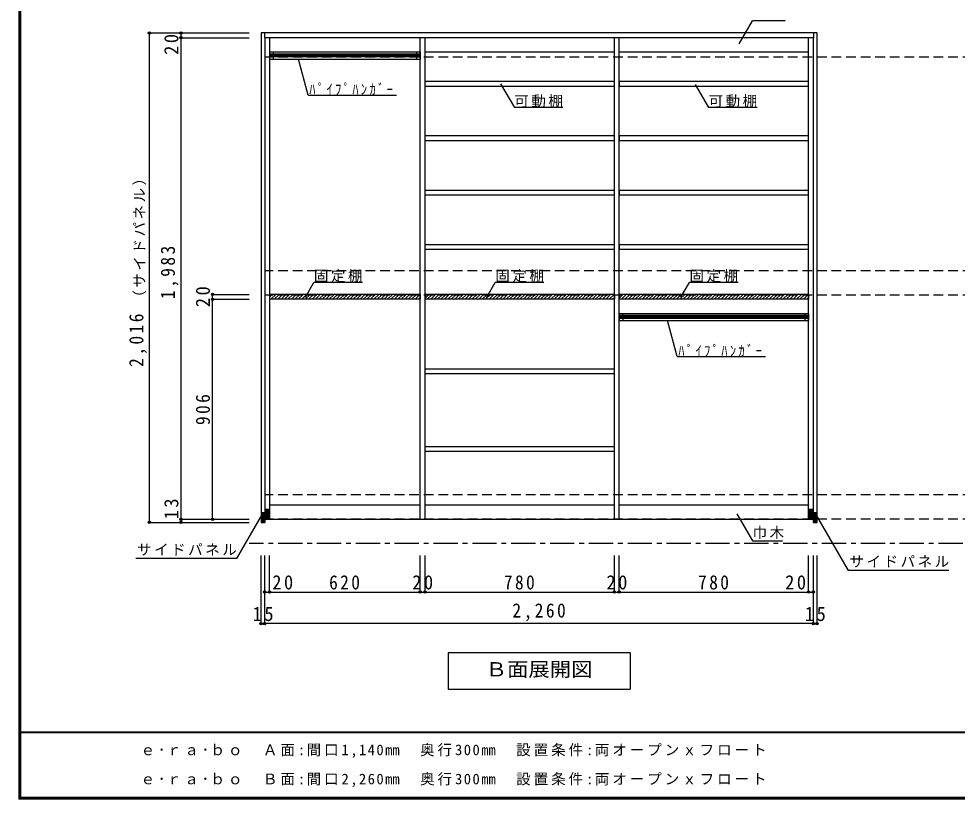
# Model space of a CAD drawing. Units: millimetres at full size, sheet at 1:20. Extents: x -8210 to 8210, y -2932 to 2722.
# Drawn here: x 410 to 4276, y -2864 to 350 of the extents above; entities that cross this region are included whole.
import ezdxf
from ezdxf.enums import TextEntityAlignment as Align

# ---------------------------------------------------------------- set-up
doc = ezdxf.new("R2010")
doc.units = ezdxf.units.MM
doc.header["$LTSCALE"] = 20
doc.header["$PDMODE"] = 32
doc.header["$PDSIZE"] = 10
doc.linetypes.add('CHAIN1', pattern=[8, 5, -1, 1, -1])
doc.linetypes.add('DASHED2', pattern=[3, 2, -1])
for name, color, linetype in [('0-2_本体', 2, 'Continuous'), ('0-3_固定棚', 3, 'Continuous'), ('0-4_可動棚', 3, 'Continuous'), ('0-5', 4, 'Continuous'), ('0-6_ﾊﾟｲﾌﾟﾊﾝｶﾞｰ', 4, 'Continuous'), ('0-7_桟木・巾木', 2, 'Continuous'), ('0-A_文字', 7, 'Continuous'), ('0-B_寸法', 7, 'Continuous'), ('0-C_ハッチ', 4, 'Continuous'), ('F-1_枠', 6, 'Continuous'), ('F-A_文字', 7, 'Continuous')]:
    doc.layers.add(name, color=color, linetype=linetype)
doc.styles.add('ＭＳ ゴシック', font='')
doc.styles.get('ＭＳ ゴシック').set_extended_font_data('MS Gothic')

# ---------------------------------------------------------------- blocks, each defined once
blk = doc.blocks.new('R40')
at = {"layer": '0-5', "color": 3}
for p, q in [((10, 18.67), (-10, 18.67)), ((-10, 16), (10, 16)), ((-10, 13.33), (10, 13.33)), ((-10, 10.67), (10, 10.67)), ((-10, 8), (10, 8)), ((-10, 5.33), (10, 5.33)), ((-10, 2.67), (10, 2.67)), ((-10, 0), (10, 0)), ((-10, -2.67), (10, -2.67)), ((-10, -5.33), (10, -5.33)), ((-10, -8), (10, -8)), ((-10, -10.67), (10, -10.67)), ((-10, -13.33), (10, -13.33)), ((-10, -16), (10, -16)), ((-10, -18.67), (10, -18.67))]:
    blk.add_line(p, q, dxfattribs=at)
blk = doc.blocks.new('R40-2')
at = {"layer": '0-5', "color": 3}
for p, q in [((7.5, 18.67), (-7.5, 18.67)), ((-7.5, 16), (7.5, 16)), ((-7.5, 13.33), (7.5, 13.33)), ((-7.5, 10.67), (7.5, 10.67)), ((-7.5, 8), (7.5, 8)), ((-7.5, 5.33), (7.5, 5.33)), ((-7.5, 2.67), (7.5, 2.67)), ((-7.5, 0), (7.5, 0)), ((-7.5, -2.67), (7.5, -2.67)), ((-7.5, -5.33), (7.5, -5.33)), ((-7.5, -8), (7.5, -8)), ((-7.5, -10.67), (7.5, -10.67)), ((-7.5, -13.33), (7.5, -13.33)), ((-7.5, -16), (7.5, -16)), ((-7.5, -18.67), (7.5, -18.67))]:
    blk.add_line(p, q, dxfattribs=at)

msp = doc.modelspace()

# ---------------------------------------------------------------- linework, layer by layer
at = {"layer": '0-2_本体', "color": 3}
for p, q in [((1423.42, 271.73), (1423.42, 291.73)), ((3683.42, 271.73), (1423.42, 271.73)), ((1423.42, 271.73), (1423.42, -1724.27)), ((1443.42, 271.73), (1443.42, -1711.27)), ((2063.42, -1711.27), (2063.42, 271.73)), ((2083.42, -1711.27), (2083.42, 271.73)), ((2863.42, -1711.27), (2863.42, 271.73)), ((2883.42, -1711.27), (2883.42, 271.73)), ((3663.42, -1711.27), (3663.42, 271.73)), ((3683.42, 291.73), (3683.42, 271.73)), ((3683.42, -1724.27), (3683.42, 271.73)), ((1408.42, -1724.27), (1423.42, -1724.27)), ((1423.42, -1711.27), (3683.42, -1711.27)), ((3683.42, -1724.27), (3698.42, -1724.27))]:
    msp.add_line(p, q, dxfattribs=at)
msp.add_lwpolyline([(3698.42, -1724.27), (3698.42, 291.73), (1408.42, 291.73), (1408.42, -1724.27)], dxfattribs=at)
at = {"layer": '0-3_固定棚'}
for p, q in [((1443.42, -785.27), (1443.42, -805.27)), ((2063.42, -785.27), (1443.42, -785.27)), ((2063.42, -805.27), (1443.42, -805.27)), ((2063.42, -785.27), (2063.42, -805.27)), ((2083.42, -785.27), (2083.42, -805.27)), ((2863.42, -785.27), (2083.42, -785.27)), ((2863.42, -805.27), (2083.42, -805.27)), ((2863.42, -785.27), (2863.42, -805.27)), ((2883.42, -785.27), (2883.42, -805.27)), ((3663.42, -785.27), (2883.42, -785.27)), ((3663.42, -805.27), (2883.42, -805.27)), ((3663.42, -785.27), (3663.42, -805.27))]:
    msp.add_line(p, q, dxfattribs=at)
at = {"layer": '0-4_可動棚'}
for p, q in [((2084.42, 71.23), (2084.42, 91.23)), ((2862.42, 91.23), (2084.42, 91.23)), ((2862.42, 91.23), (2862.42, 71.23)), ((2884.42, 71.23), (2884.42, 91.23)), ((3662.42, 91.23), (2884.42, 91.23)), ((3662.42, 91.23), (3662.42, 71.23)), ((2862.42, 71.23), (2084.42, 71.23)), ((3662.42, 71.23), (2884.42, 71.23)), ((2084.42, -152.77), (2084.42, -132.77)), ((2862.42, -132.77), (2084.42, -132.77)), ((2862.42, -152.77), (2084.42, -152.77)), ((2862.42, -132.77), (2862.42, -152.77)), ((2884.42, -152.77), (2884.42, -132.77)), ((3662.42, -132.77), (2884.42, -132.77)), ((3662.42, -152.77), (2884.42, -152.77)), ((3662.42, -132.77), (3662.42, -152.77)), ((2084.42, -376.77), (2084.42, -356.77)), ((2862.42, -356.77), (2084.42, -356.77)), ((2862.42, -376.77), (2084.42, -376.77)), ((2862.42, -356.77), (2862.42, -376.77)), ((2884.42, -376.77), (2884.42, -356.77)), ((3662.42, -356.77), (2884.42, -356.77)), ((3662.42, -376.77), (2884.42, -376.77)), ((3662.42, -356.77), (3662.42, -376.77)), ((2084.42, -600.77), (2084.42, -580.77)), ((2862.42, -580.77), (2084.42, -580.77)), ((2862.42, -600.77), (2084.42, -600.77)), ((2862.42, -580.77), (2862.42, -600.77)), ((2884.42, -600.77), (2884.42, -580.77)), ((3662.42, -580.77), (2884.42, -580.77)), ((3662.42, -600.77), (2884.42, -600.77)), ((3662.42, -580.77), (3662.42, -600.77)), ((2084.42, -1112.77), (2084.42, -1092.77)), ((2862.42, -1092.77), (2084.42, -1092.77)), ((2862.42, -1112.77), (2084.42, -1112.77)), ((2862.42, -1092.77), (2862.42, -1112.77)), ((2084.42, -1432.77), (2084.42, -1412.77)), ((2862.42, -1412.77), (2084.42, -1412.77)), ((2862.42, -1412.77), (2862.42, -1432.77)), ((2862.42, -1432.77), (2084.42, -1432.77))]:
    msp.add_line(p, q, dxfattribs=at)
at = {"layer": '0-6_ﾊﾟｲﾌﾟﾊﾝｶﾞｰ', "color": 3}
for p, q in [((1443.42, 213.73), (1443.42, 183.73)), ((1443.42, 213.73), (2063.42, 213.73)), ((2063.42, 213.73), (2063.42, 183.73)), ((1443.42, 183.73), (2063.42, 183.73)), ((2883.42, -863.27), (2883.42, -893.27)), ((2883.42, -863.27), (3663.42, -863.27)), ((3663.42, -863.27), (3663.42, -893.27)), ((2883.42, -893.27), (3663.42, -893.27))]:
    msp.add_line(p, q, dxfattribs=at)
at = {"layer": '0-6_ﾊﾟｲﾌﾟﾊﾝｶﾞｰ'}
for p, q in [((2063.42, 204.73), (1443.42, 204.73)), ((2063.42, 200.73), (1443.42, 200.73)), ((2063.42, 196.73), (1443.42, 196.73)), ((2063.42, 192.73), (1443.42, 192.73)), ((3663.42, -872.27), (2883.42, -872.27)), ((3663.42, -876.27), (2883.42, -876.27)), ((3663.42, -880.27), (2883.42, -880.27)), ((3663.42, -884.27), (2883.42, -884.27))]:
    msp.add_line(p, q, dxfattribs=at)
at = {"layer": '0-6_ﾊﾟｲﾌﾟﾊﾝｶﾞｰ', "color": 7}
for p, q in [((1458.42, 213.73), (1458.42, 183.73)), ((2048.42, 213.73), (2048.42, 183.73)), ((2898.42, -863.27), (2898.42, -893.27)), ((3648.42, -863.27), (3648.42, -893.27))]:
    msp.add_line(p, q, dxfattribs=at)
at = {"layer": '0-7_桟木・巾木', "color": 7}
for p, q in [((2863.42, 211.73), (2083.42, 211.73)), ((3663.42, 211.73), (2883.42, 211.73)), ((1443.42, -1651.27), (2063.42, -1651.27)), ((2083.42, -1651.27), (2863.42, -1651.27)), ((2883.42, -1651.27), (3663.42, -1651.27))]:
    msp.add_line(p, q, dxfattribs=at)
at = {"layer": '0-A_文字'}
for p, q in [((3377.8, 246.66), (3432.63, 341.62)), ((3567.21, 341.62), (3432.63, 341.62)), ((1602, 35.43), (1562.26, 183.73)), ((2394.78, 81.99), (2451.44, -16.15)), ((3196.54, 78.94), (3251.44, -16.15)), ((1602, 35.43), (1965.57, 35.43)), ((2651.44, -16.15), (2451.44, -16.15)), ((3451.44, -16.15), (3251.44, -16.15)), ((1590.56, -796.33), (1625.58, -735.68)), ((1825.58, -735.68), (1625.58, -735.68)), ((2337.9, -796.33), (2372.92, -735.68)), ((2572.92, -735.68), (2372.92, -735.68)), ((3137.9, -796.33), (3172.92, -735.68)), ((3372.92, -735.68), (3172.92, -735.68)), ((3122, -1041.57), (3082.26, -893.27)), ((3122, -1041.57), (3485.57, -1041.57)), ((3368.42, -1689.03), (3432.63, -1800.25)), ((3691.31, -1687.54), (3826.61, -1921.88)), ((3432.63, -1800.25), (3556.39, -1800.25)), ((4241.74, -1921.88), (3826.61, -1921.88)), ((2928.42, -2261.27), (2928.42, -2411.27)), ((2178.42, -2411.27), (2928.42, -2411.27))]:
    msp.add_line(p, q, dxfattribs=at)
at = {"layer": '0-A_文字', "linetype": 'CHAIN1'}
msp.add_line((7338.42, -1811.27), (1358.42, -1811.27), dxfattribs=at)
at = {"layer": '0-A_文字'}
for points in [[(1414.1, -1687.54), (1307.02, -1873.01), (891.89, -1873.01)], [(2928.42, -2261.27), (2178.42, -2261.27), (2178.42, -2411.27)]]:
    msp.add_lwpolyline(points, dxfattribs=at)
at = {"layer": '0-B_寸法', "color": 4}
for p, q in [((948.42, -1724.27), (948.42, 291.73)), ((948.42, 291.73), (1358.42, 291.73)), ((1078.42, 271.73), (1078.42, 291.73)), ((1078.42, 291.73), (1208.42, 291.73)), ((1078.42, 271.73), (1358.42, 271.73)), ((1078.42, -1711.27), (1078.42, 271.73)), ((1208.42, -805.27), (1208.42, -785.27)), ((1208.42, -785.27), (1358.42, -785.27)), ((1208.42, -1711.27), (1208.42, -805.27)), ((1208.42, -805.27), (1358.42, -805.27)), ((948.42, -1724.27), (1358.42, -1724.27)), ((1078.42, -1711.27), (1208.42, -1711.27)), ((1078.42, -1711.27), (1078.42, -1724.27)), ((1078.42, -1711.27), (1358.42, -1711.27)), ((1078.42, -1724.27), (1358.42, -1724.27)), ((1208.42, -1711.27), (1358.42, -1711.27)), ((1408.42, -2141.27), (1408.42, -1861.27)), ((1423.42, -2011.27), (1423.42, -1861.27)), ((1423.42, -2141.27), (1423.42, -1861.27)), ((1443.42, -2011.27), (1443.42, -1861.27)), ((2063.42, -2011.27), (2063.42, -1861.27)), ((2083.42, -2011.27), (2083.42, -1861.27)), ((2863.42, -2011.27), (2863.42, -1861.27)), ((2883.42, -2011.27), (2883.42, -1861.27)), ((3663.42, -2011.27), (3663.42, -1861.27)), ((3683.42, -2011.27), (3683.42, -1861.27)), ((3683.42, -2141.27), (3683.42, -1861.27)), ((3698.42, -2141.27), (3698.42, -1861.27)), ((1423.42, -2011.27), (1443.42, -2011.27)), ((1423.42, -2141.27), (1423.42, -2011.27)), ((1443.42, -2011.27), (2063.42, -2011.27)), ((2063.42, -2011.27), (2083.42, -2011.27)), ((2083.42, -2011.27), (2863.42, -2011.27)), ((2863.42, -2011.27), (2883.42, -2011.27)), ((2883.42, -2011.27), (3663.42, -2011.27)), ((3663.42, -2011.27), (3683.42, -2011.27)), ((3683.42, -2141.27), (3683.42, -2011.27)), ((1408.42, -2141.27), (1423.42, -2141.27)), ((3683.42, -2141.27), (1423.42, -2141.27)), ((3683.42, -2141.27), (3698.42, -2141.27))]:
    msp.add_line(p, q, dxfattribs=at)
at = {"layer": '0-B_寸法', "color": 4, "linetype": 'DASHED2'}
for p, q in [((7338.42, 191.73), (1423.42, 191.73)), ((7338.42, -688.27), (1423.42, -688.27)), ((7338.42, -788.27), (1423.42, -788.27)), ((7338.42, -1611.27), (1423.42, -1611.27)), ((7338.42, -1711.27), (1423.42, -1711.27))]:
    msp.add_line(p, q, dxfattribs=at)
at = {"layer": '0-B_寸法'}
for p in [(948.42, 291.73), (1078.42, 291.73), (1078.42, 271.73), (1208.42, -785.27), (1208.42, -805.27), (948.42, -1724.27), (1078.42, -1711.27), (1078.42, -1711.27), (1078.42, -1724.27), (1208.42, -1711.27), (1423.42, -2011.27), (1443.42, -2011.27), (2063.42, -2011.27), (2083.42, -2011.27), (2863.42, -2011.27), (2883.42, -2011.27), (3663.42, -2011.27), (3683.42, -2011.27), (1408.42, -2141.27), (1423.42, -2141.27), (3683.42, -2141.27), (3698.42, -2141.27)]:
    msp.add_point(p, dxfattribs=at)
at = {"layer": '0-C_ハッチ'}
for p, q in [((1443.42, -796.01), (1454.16, -785.27)), ((1448.3, -805.27), (1468.3, -785.27)), ((1462.44, -805.27), (1482.44, -785.27)), ((1476.59, -805.27), (1496.59, -785.27)), ((1490.73, -805.27), (1510.73, -785.27)), ((1504.87, -805.27), (1524.87, -785.27)), ((1519.01, -805.27), (1539.01, -785.27)), ((1533.15, -805.27), (1553.15, -785.27)), ((1547.3, -805.27), (1567.3, -785.27)), ((1561.44, -805.27), (1581.44, -785.27)), ((1575.58, -805.27), (1595.58, -785.27)), ((1589.72, -805.27), (1609.72, -785.27)), ((1603.86, -805.27), (1623.86, -785.27)), ((1618.01, -805.27), (1638.01, -785.27)), ((1632.15, -805.27), (1652.15, -785.27)), ((1646.29, -805.27), (1666.29, -785.27)), ((1660.43, -805.27), (1680.43, -785.27)), ((1674.58, -805.27), (1694.58, -785.27)), ((1688.72, -805.27), (1708.72, -785.27)), ((1702.86, -805.27), (1722.86, -785.27)), ((1717, -805.27), (1737, -785.27)), ((1731.14, -805.27), (1751.14, -785.27)), ((1745.29, -805.27), (1765.29, -785.27)), ((1759.43, -805.27), (1779.43, -785.27)), ((1773.57, -805.27), (1793.57, -785.27)), ((1787.71, -805.27), (1807.71, -785.27)), ((1801.85, -805.27), (1821.85, -785.27)), ((1816, -805.27), (1836, -785.27)), ((1830.14, -805.27), (1850.14, -785.27)), ((1844.28, -805.27), (1864.28, -785.27)), ((1858.42, -805.27), (1878.42, -785.27)), ((1872.56, -805.27), (1892.56, -785.27)), ((1886.71, -805.27), (1906.71, -785.27)), ((1900.85, -805.27), (1920.85, -785.27)), ((1914.99, -805.27), (1934.99, -785.27)), ((1929.13, -805.27), (1949.13, -785.27)), ((1943.28, -805.27), (1963.28, -785.27)), ((1957.42, -805.27), (1977.42, -785.27)), ((1971.56, -805.27), (1991.56, -785.27)), ((1985.7, -805.27), (2005.7, -785.27)), ((1999.84, -805.27), (2019.84, -785.27)), ((2013.99, -805.27), (2033.99, -785.27)), ((2028.13, -805.27), (2048.13, -785.27)), ((2042.27, -805.27), (2062.27, -785.27)), ((2056.41, -805.27), (2063.42, -798.26)), ((2083.42, -800.45), (2098.6, -785.27)), ((2092.74, -805.27), (2112.74, -785.27)), ((2106.88, -805.27), (2126.88, -785.27)), ((2121.02, -805.27), (2141.02, -785.27)), ((2135.16, -805.27), (2155.16, -785.27)), ((2149.31, -805.27), (2169.31, -785.27)), ((2163.45, -805.27), (2183.45, -785.27)), ((2177.59, -805.27), (2197.59, -785.27)), ((2191.73, -805.27), (2211.73, -785.27)), ((2205.87, -805.27), (2225.87, -785.27)), ((2220.02, -805.27), (2240.02, -785.27)), ((2234.16, -805.27), (2254.16, -785.27)), ((2248.3, -805.27), (2268.3, -785.27)), ((2262.44, -805.27), (2282.44, -785.27)), ((2276.59, -805.27), (2296.59, -785.27)), ((2290.73, -805.27), (2310.73, -785.27)), ((2304.87, -805.27), (2324.87, -785.27)), ((2319.01, -805.27), (2339.01, -785.27)), ((2333.15, -805.27), (2353.15, -785.27)), ((2347.3, -805.27), (2367.3, -785.27)), ((2361.44, -805.27), (2381.44, -785.27)), ((2375.58, -805.27), (2395.58, -785.27)), ((2389.72, -805.27), (2409.72, -785.27)), ((2403.86, -805.27), (2423.86, -785.27)), ((2418.01, -805.27), (2438.01, -785.27)), ((2432.15, -805.27), (2452.15, -785.27)), ((2446.29, -805.27), (2466.29, -785.27)), ((2460.43, -805.27), (2480.43, -785.27)), ((2474.58, -805.27), (2494.58, -785.27)), ((2488.72, -805.27), (2508.72, -785.27)), ((2502.86, -805.27), (2522.86, -785.27)), ((2517, -805.27), (2537, -785.27)), ((2531.14, -805.27), (2551.14, -785.27)), ((2545.29, -805.27), (2565.29, -785.27)), ((2559.43, -805.27), (2579.43, -785.27)), ((2573.57, -805.27), (2593.57, -785.27)), ((2587.71, -805.27), (2607.71, -785.27)), ((2601.85, -805.27), (2621.85, -785.27)), ((2616, -805.27), (2636, -785.27)), ((2630.14, -805.27), (2650.14, -785.27)), ((2644.28, -805.27), (2664.28, -785.27)), ((2658.42, -805.27), (2678.42, -785.27)), ((2672.56, -805.27), (2692.56, -785.27)), ((2686.71, -805.27), (2706.71, -785.27)), ((2700.85, -805.27), (2720.85, -785.27)), ((2714.99, -805.27), (2734.99, -785.27)), ((2729.13, -805.27), (2749.13, -785.27)), ((2743.28, -805.27), (2763.28, -785.27)), ((2757.42, -805.27), (2777.42, -785.27)), ((2771.56, -805.27), (2791.56, -785.27)), ((2785.7, -805.27), (2805.7, -785.27)), ((2799.84, -805.27), (2819.84, -785.27)), ((2813.99, -805.27), (2833.99, -785.27)), ((2828.13, -805.27), (2848.13, -785.27)), ((2842.27, -805.27), (2862.27, -785.27)), ((2856.41, -805.27), (2863.42, -798.26)), ((2883.42, -800.45), (2898.6, -785.27)), ((2892.74, -805.27), (2912.74, -785.27)), ((2906.88, -805.27), (2926.88, -785.27)), ((2921.02, -805.27), (2941.02, -785.27)), ((2935.16, -805.27), (2955.16, -785.27)), ((2949.31, -805.27), (2969.31, -785.27)), ((2963.45, -805.27), (2983.45, -785.27)), ((2977.59, -805.27), (2997.59, -785.27)), ((2991.73, -805.27), (3011.73, -785.27)), ((3005.87, -805.27), (3025.87, -785.27)), ((3020.02, -805.27), (3040.02, -785.27)), ((3034.16, -805.27), (3054.16, -785.27)), ((3048.3, -805.27), (3068.3, -785.27)), ((3062.44, -805.27), (3082.44, -785.27)), ((3076.59, -805.27), (3096.59, -785.27)), ((3090.73, -805.27), (3110.73, -785.27)), ((3104.87, -805.27), (3124.87, -785.27)), ((3119.01, -805.27), (3139.01, -785.27)), ((3133.15, -805.27), (3153.15, -785.27)), ((3147.3, -805.27), (3167.3, -785.27)), ((3161.44, -805.27), (3181.44, -785.27)), ((3175.58, -805.27), (3195.58, -785.27)), ((3189.72, -805.27), (3209.72, -785.27)), ((3203.86, -805.27), (3223.86, -785.27)), ((3218.01, -805.27), (3238.01, -785.27)), ((3232.15, -805.27), (3252.15, -785.27)), ((3246.29, -805.27), (3266.29, -785.27)), ((3260.43, -805.27), (3280.43, -785.27)), ((3274.58, -805.27), (3294.58, -785.27)), ((3288.72, -805.27), (3308.72, -785.27)), ((3302.86, -805.27), (3322.86, -785.27)), ((3317, -805.27), (3337, -785.27)), ((3331.14, -805.27), (3351.14, -785.27)), ((3345.29, -805.27), (3365.29, -785.27)), ((3359.43, -805.27), (3379.43, -785.27)), ((3373.57, -805.27), (3393.57, -785.27)), ((3387.71, -805.27), (3407.71, -785.27)), ((3401.85, -805.27), (3421.85, -785.27)), ((3416, -805.27), (3436, -785.27)), ((3430.14, -805.27), (3450.14, -785.27)), ((3444.28, -805.27), (3464.28, -785.27)), ((3458.42, -805.27), (3478.42, -785.27)), ((3472.56, -805.27), (3492.56, -785.27)), ((3486.71, -805.27), (3506.71, -785.27)), ((3500.85, -805.27), (3520.85, -785.27)), ((3514.99, -805.27), (3534.99, -785.27)), ((3529.13, -805.27), (3549.13, -785.27)), ((3543.28, -805.27), (3563.28, -785.27)), ((3557.42, -805.27), (3577.42, -785.27)), ((3571.56, -805.27), (3591.56, -785.27)), ((3585.7, -805.27), (3605.7, -785.27)), ((3599.84, -805.27), (3619.84, -785.27)), ((3613.99, -805.27), (3633.99, -785.27)), ((3628.13, -805.27), (3648.13, -785.27)), ((3642.27, -805.27), (3662.27, -785.27)), ((3656.41, -805.27), (3663.42, -798.26))]:
    msp.add_line(p, q, dxfattribs=at)
at = {"layer": 'F-1_枠'}
for p, q in [((410, 2722.29), (410, -2864.37)), ((413.33, 2722.29), (413.33, -2864.37)), ((416.67, 2722.29), (416.67, -2864.37)), ((8210, -2587.71), (410, -2587.71)), ((8210, -2591.04), (410, -2591.04)), ((8210, -2857.71), (410, -2857.71)), ((8210, -2861.04), (410, -2861.04)), ((8210, -2864.37), (410, -2864.37))]:
    msp.add_line(p, q, dxfattribs=at)

# ---------------------------------------------------------------- block references
at = {"layer": '0-2_本体'}
for p in [(1415.92, -1702.93), (3690.92, -1702.93)]:
    msp.add_blockref('R40-2', p, dxfattribs=at)
at = {"layer": '0-5'}
for p in [(1433.42, -1689.93), (3673.42, -1689.93)]:
    msp.add_blockref('R40', p, dxfattribs=at)

# ---------------------------------------------------------------- texts
at = {"layer": '0-A_文字', "style": 'ＭＳ ゴシック', "width": 1.1}
msp.add_text('Ｂ面展開図', height=58.65, dxfattribs=at).set_placement((2333.42, -2376.27), align=Align.BOTTOM_LEFT)
at = {"layer": '0-A_文字', "char_height": 43.99, "attachment_point": 7, "style": 'ＭＳ ゴシック'}
for s, insert in [('\\T1.39;\\W0.85;ﾊﾟｲﾌﾟﾊﾝｶﾞｰ', (1606.85, 35.43)), ('\\T1.17;可動棚', (2451.44, -16.15)), ('\\T1.17;可動棚', (3251.44, -16.15)), ('\\T1.17;固定棚', (1625.58, -735.68)), ('\\T1.17;固定棚', (2372.92, -735.68)), ('\\T1.17;固定棚', (3172.92, -735.68)), ('\\T1.39;\\W0.85;ﾊﾟｲﾌﾟﾊﾝｶﾞｰ', (3126.85, -1041.57)), ('\\T1.17;巾木', (3432.63, -1793.14)), ('\\T1.17;サイドパネル', (897.02, -1861.06)), ('\\T1.17;サイドパネル', (3831.74, -1909.93))]:
    msp.add_mtext(s, dxfattribs=dict(at, insert=insert))
at = {"layer": '0-B_寸法', "attachment_point": 7, "rotation": 90, "style": 'ＭＳ ゴシック'}
for s, insert, char_height in [('\\T1.27;\\W0.95;20', (1068.42, 201.26), 58.65), ('\\T1.17;（サイドパネル）', (934.91, -827.89), 43.99), ('\\T1.28;\\W0.9;1,983', (1068.42, -804.77), 58.65), ('\\T1.27;\\W0.95;20', (1198.42, -837.77), 58.65), ('\\T1.28;\\W0.9;2,016', (938.42, -1083.83), 58.65), ('\\T1.27;\\W0.9;906', (1198.42, -1323.27), 58.65), ('\\T1.27;\\W0.95;13', (1068.42, -1711.76), 58.65)]:
    msp.add_mtext(s, dxfattribs=dict(at, insert=insert, char_height=char_height))
at = {"layer": '0-B_寸法', "char_height": 58.65, "attachment_point": 7, "style": 'ＭＳ ゴシック'}
for s, insert in [('\\T1.27;\\W0.95;20', (1454.34, -2001.27)), ('\\T1.27;\\W0.9;620', (1688.42, -2001.27)), ('\\T1.27;\\W0.95;20', (2030.92, -2001.27)), ('\\T1.27;\\W0.9;780', (2408.42, -2001.27)), ('\\T1.27;\\W0.95;20', (2830.92, -2001.27)), ('\\T1.27;\\W0.9;780', (3208.42, -2001.27)), ('\\T1.27;\\W0.95;20', (3566.99, -2001.27)), ('\\T1.27;\\W0.95;15', (1373.42, -2131.27)), ('\\T1.28;\\W0.9;2,260', (2443.42, -2131.27)), ('\\T1.27;\\W0.95;15', (3648.42, -2131.27))]:
    msp.add_mtext(s, dxfattribs=dict(at, insert=insert))
at = {"layer": 'F-A_文字', "char_height": 43.99, "attachment_point": 7, "style": 'ＭＳ ゴシック'}
for s, insert in [('\\T1.2;ｅ･ｒａ･ｂｏ\u3000Ａ面:間口1,140㎜\u3000奥行300㎜\u3000設置条件:両オープンｘフロート', (911.64, -2694.37)), ('\\T1.2;ｅ･ｒａ･ｂｏ\u3000Ｂ面:間口2,260㎜\u3000奥行300㎜\u3000設置条件:両オープンｘフロート', (911.64, -2814.37))]:
    msp.add_mtext(s, dxfattribs=dict(at, insert=insert))

doc.saveas('drawing.dxf')
